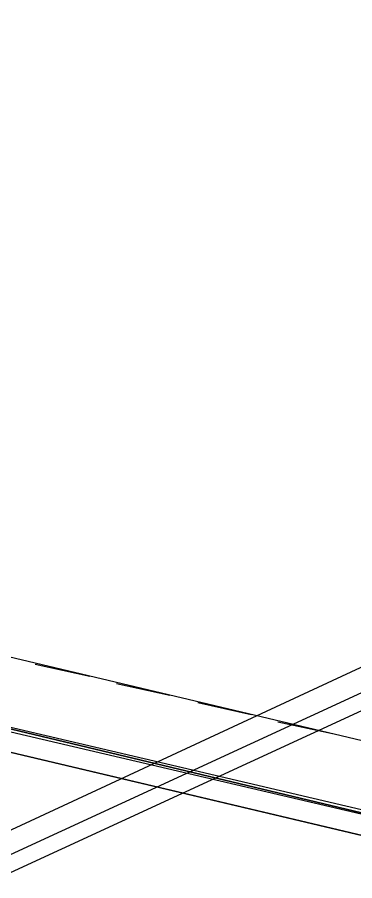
# Model space of a CAD drawing. Header units: feet. Extents: x -84 to 198, y -22 to 181.
# Drawn here: x 85.42 to 88.47, y 14.38 to 22.18 of the extents above; entities that cross this region are included whole.
import ezdxf

# ---------------------------------------------------------------- set-up
doc = ezdxf.new("R2010")
doc.units = ezdxf.units.FT
doc.layers.add('A-LINEA', color=7, linetype='CONTINUOUS')

msp = doc.modelspace()

# ---------------------------------------------------------------- linework, layer by layer
at = {"layer": 'A-LINEA'}
for p, q in [((71.4822, 8.3811), (121.6031, 31.7045)), ((71.0512, 8.0092), (121.838, 31.468)), ((71.0098, 7.8319), (121.9507, 31.3451)), ((77.3867, 17.4311), (89.6, 14.5378)), ((88.7067, 15.6044), (85.3467, 16.4044)), ((85.5867, 16.3378), (86.08, 16.2311)), ((86.32, 16.1644), (86.8, 16.0578)), ((87.0533, 15.9911), (87.5333, 15.8844)), ((87.7733, 15.8178), (88.2667, 15.7111))]:
    msp.add_line(p, q, dxfattribs=at)
for points in [[(126.2667, 36.6311), (119.2267, 38.2978), (119.16, 37.9644), (109.12, 40.3378), (105.48, 24.9378), (96.3733, 27.2578), (96.2667, 26.7644), (92.6933, 27.6178), (92.1333, 25.2311), (89.6, 14.5378), (77.3867, 17.4311), (77.2267, 16.7778), (73.6667, 17.6178), (72.7067, 13.6044), (71.9067, 10.1778)], [(88.68, 14.9778), (88.6667, 14.9644), (85.0933, 15.8178), (85.0933, 15.8311), (88.68, 14.9911), (88.68, 14.9778)], [(88.6667, 14.9511), (85.08, 15.7911), (85.08, 15.8178), (85.0933, 15.8178), (88.6667, 14.9644), (88.6667, 14.9511)]]:
    msp.add_lwpolyline(points, dxfattribs=at)

doc.saveas('drawing.dxf')
